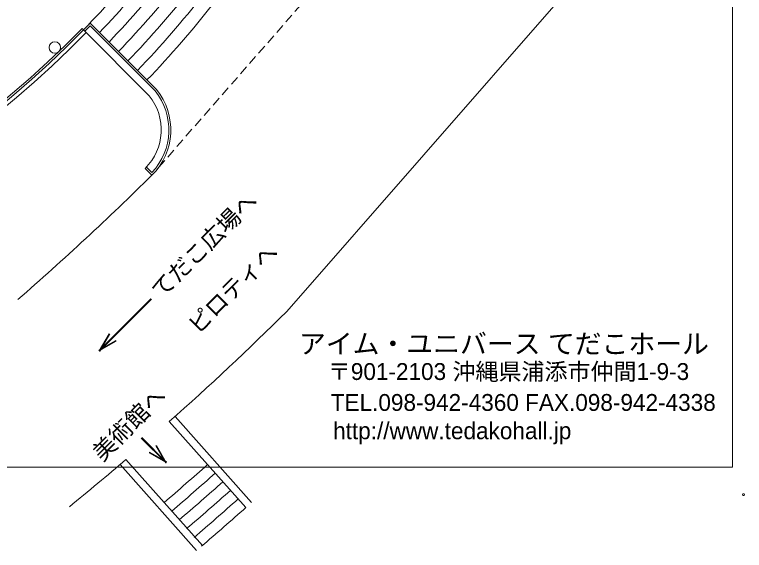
# Model space of a CAD drawing. Units: millimetres, scale not verified, with parts at other scales. Extents: x -36057 to 20255, y -22762 to 18611.
# Drawn here: x 1225 to 20255, y -22762 to -8788 of the extents above; entities that cross this region are included whole.
import ezdxf
from ezdxf.enums import TextEntityAlignment as Align

# ---------------------------------------------------------------- set-up
doc = ezdxf.new("R2010")
doc.units = ezdxf.units.MM
doc.header["$LTSCALE"] = 200
doc.linetypes.add('DASHED1', pattern=[1.8, 1.2, -0.6])
for name, color, linetype, lineweight in [('1-0_121', 7, 'Continuous', 9), ('1-A', 7, 'Continuous', 9), ('1-F', 7, 'Continuous', 9), ('F-F', 7, 'Continuous', 9)]:
    doc.layers.add(name, color=color, linetype=linetype, lineweight=lineweight)
doc.styles.add('HG明朝B', font='')
doc.styles.add('HGｺﾞｼｯｸE', font='')
doc.styles.get('HG明朝B').set_extended_font_data('HG明朝B')
doc.styles.get('HGｺﾞｼｯｸE').set_extended_font_data('HGｺﾞｼｯｸE')

msp = doc.modelspace()

# ---------------------------------------------------------------- linework, layer by layer
at = {"layer": '1-0_121', "linetype": 'DASHED1'}
msp.add_line((4980.7, -12773.3), (11807.5, -4969), dxfattribs=at)
at = {"layer": '1-0_121'}
for p, q in [((8321.6, -16528.8), (15797.4, -7982.5)), ((4926.4, -10742.7), (3191.3, -9007.6)), ((4889.2, -10776.2), (3192.1, -9079.1)), ((4743.9, -10913.7), (2982.5, -9152.4)), ((4629.6, -12800.8), (4806.4, -12977.6)), ((4665, -12765.5), (4805.9, -12906.4)), ((4777.6, -16197.6), (3421.5, -17553.7)), ((4784.7, -16204.7), (3428.5, -17560.8)), ((4791.8, -16211.7), (3435.6, -17567.9)), ((3687.7, -17112), (3428.5, -17560.8)), ((3696.3, -17117), (3437.2, -17565.8)), ((3705, -17122), (3445.9, -17570.8)), ((3867.3, -17284.3), (3418.5, -17543.5)), ((3872.4, -17293), (3423.5, -17552.1)), ((3877.4, -17301.7), (3428.5, -17560.8)), ((5258.1, -19404.3), (7252.5, -21645.4)), ((5407.5, -19271.3), (7401.7, -21512.2)), ((4527.1, -19834), (5174.1, -20481)), ((4534.2, -19826.9), (5181.2, -20473.9)), ((4541.3, -19819.9), (5188.3, -20466.9)), ((4904.7, -20035.1), (5163.9, -20484)), ((4913.4, -20030.1), (5172.5, -20479)), ((4922.1, -20025.1), (5181.2, -20473.9)), ((4732.4, -20214.8), (5181.2, -20473.9)), ((4737.4, -20206.1), (5186.2, -20465.3)), ((4742.4, -20197.5), (5191.2, -20456.6)), ((3978.7, -20523.8), (5970.8, -22762.4)), ((4128.1, -20390.8), (6122.8, -22632.3))]:
    msp.add_line(p, q, dxfattribs=at)
msp.add_circle((2273.6, -9645.6), 150, dxfattribs=at)
for centre, radius, start, end in [((-15329.8, 8665), 25599.8, 315.78917, 327.2705), ((-15329.8, 8665), 25949.8, 316.32489, 327.26686), ((-15329.8, 8665), 26299.8, 316.30725, 327.26332), ((-15329.8, 8665), 26649.8, 316.29008, 327.25987), ((-15329.8, 8665), 26999.8, 316.27336, 327.25652), ((-15329.8, 8665), 27349.8, 316.25706, 327.25324), ((-15329.8, 8665), 27699.8, 316.24117, 327.25005), ((-15329.8, 8665), 25599.8, 315.78337, 316.343), ((-15329.8, 8665), 25649.8, 315.78337, 316.22867), ((-14976.2, 8311.4), 25200, 228.8225, 315.7958), ((-14976.2, 8311.4), 25100, 228.70696, 315.79897), ((-14976.2, 8311.4), 25050, 228.71002, 315.80057), ((3625.8, -11793.5), 1622.1, 316.68004, 38.843), ((3625.8, -11793.5), 1672.1, 314.91628, 38.93584), ((3625.8, -11793.5), 1422.1, 314.90156, 38.64376), ((-47352.6, 39714.7), 74138.7, 311.02189, 314.70854), ((-47352.6, 39714.7), 79138.7, 311.66627, 314.70854), ((-47352.6, 39714.7), 79138.7, 309.18955, 310.58022), ((-47352.6, 39714.7), 80638.7, 310.60043, 311.66627), ((-47352.6, 39714.7), 80938.7, 310.60043, 311.66627), ((-47352.6, 39714.7), 81238.7, 310.60043, 311.66627), ((-47352.6, 39714.7), 81538.7, 310.60043, 311.66627), ((-47352.6, 39714.7), 81838.7, 310.60043, 311.66627), ((-47352.6, 39714.7), 82138.7, 310.60043, 311.66627)]:
    msp.add_arc(centre, radius, start, end, dxfattribs=at)
at = {"layer": '1-F', "color": 4}
msp.add_circle((20229.9, -21308.7), 25, dxfattribs=at)
at = {"layer": 'F-F'}
for p, q in [((19943.3, -20589.1), (19943.3, 18610.9)), ((-36056.7, -20589.1), (19943.3, -20589.1))]:
    msp.add_line(p, q, dxfattribs=at)

# ---------------------------------------------------------------- texts
at = {"layer": '1-A', "style": 'HGｺﾞｼｯｸE'}
for s, p in [('てだこ広場へ', (5143.2, -16322.1)), ('ピロティへ', (6102.8, -17237.1)), ('美術館へ', (3610.1, -20557.3))]:
    msp.add_text(s, height=439.9, rotation=45, dxfattribs=at).set_placement(p, align=Align.BOTTOM_LEFT)
at = {"layer": 'F-F', "style": 'HG明朝B'}
for s, height, p in [('アイム・ユニバース てだこホール', 513.2, (8638.9, -17782.2)), ('〒901-2103 沖縄県浦添市仲間1-9-3', 439.9, (9392, -18449.3)), ('TEL.098-942-4360 FAX.098-942-4338', 439.9, (9468, -19255.9)), ('http://www.tedakohall.jp', 439.9, (9529.7, -19993.9))]:
    msp.add_text(s, height=height, dxfattribs=at).set_placement(p, align=Align.BOTTOM_LEFT)

doc.saveas('drawing.dxf')
